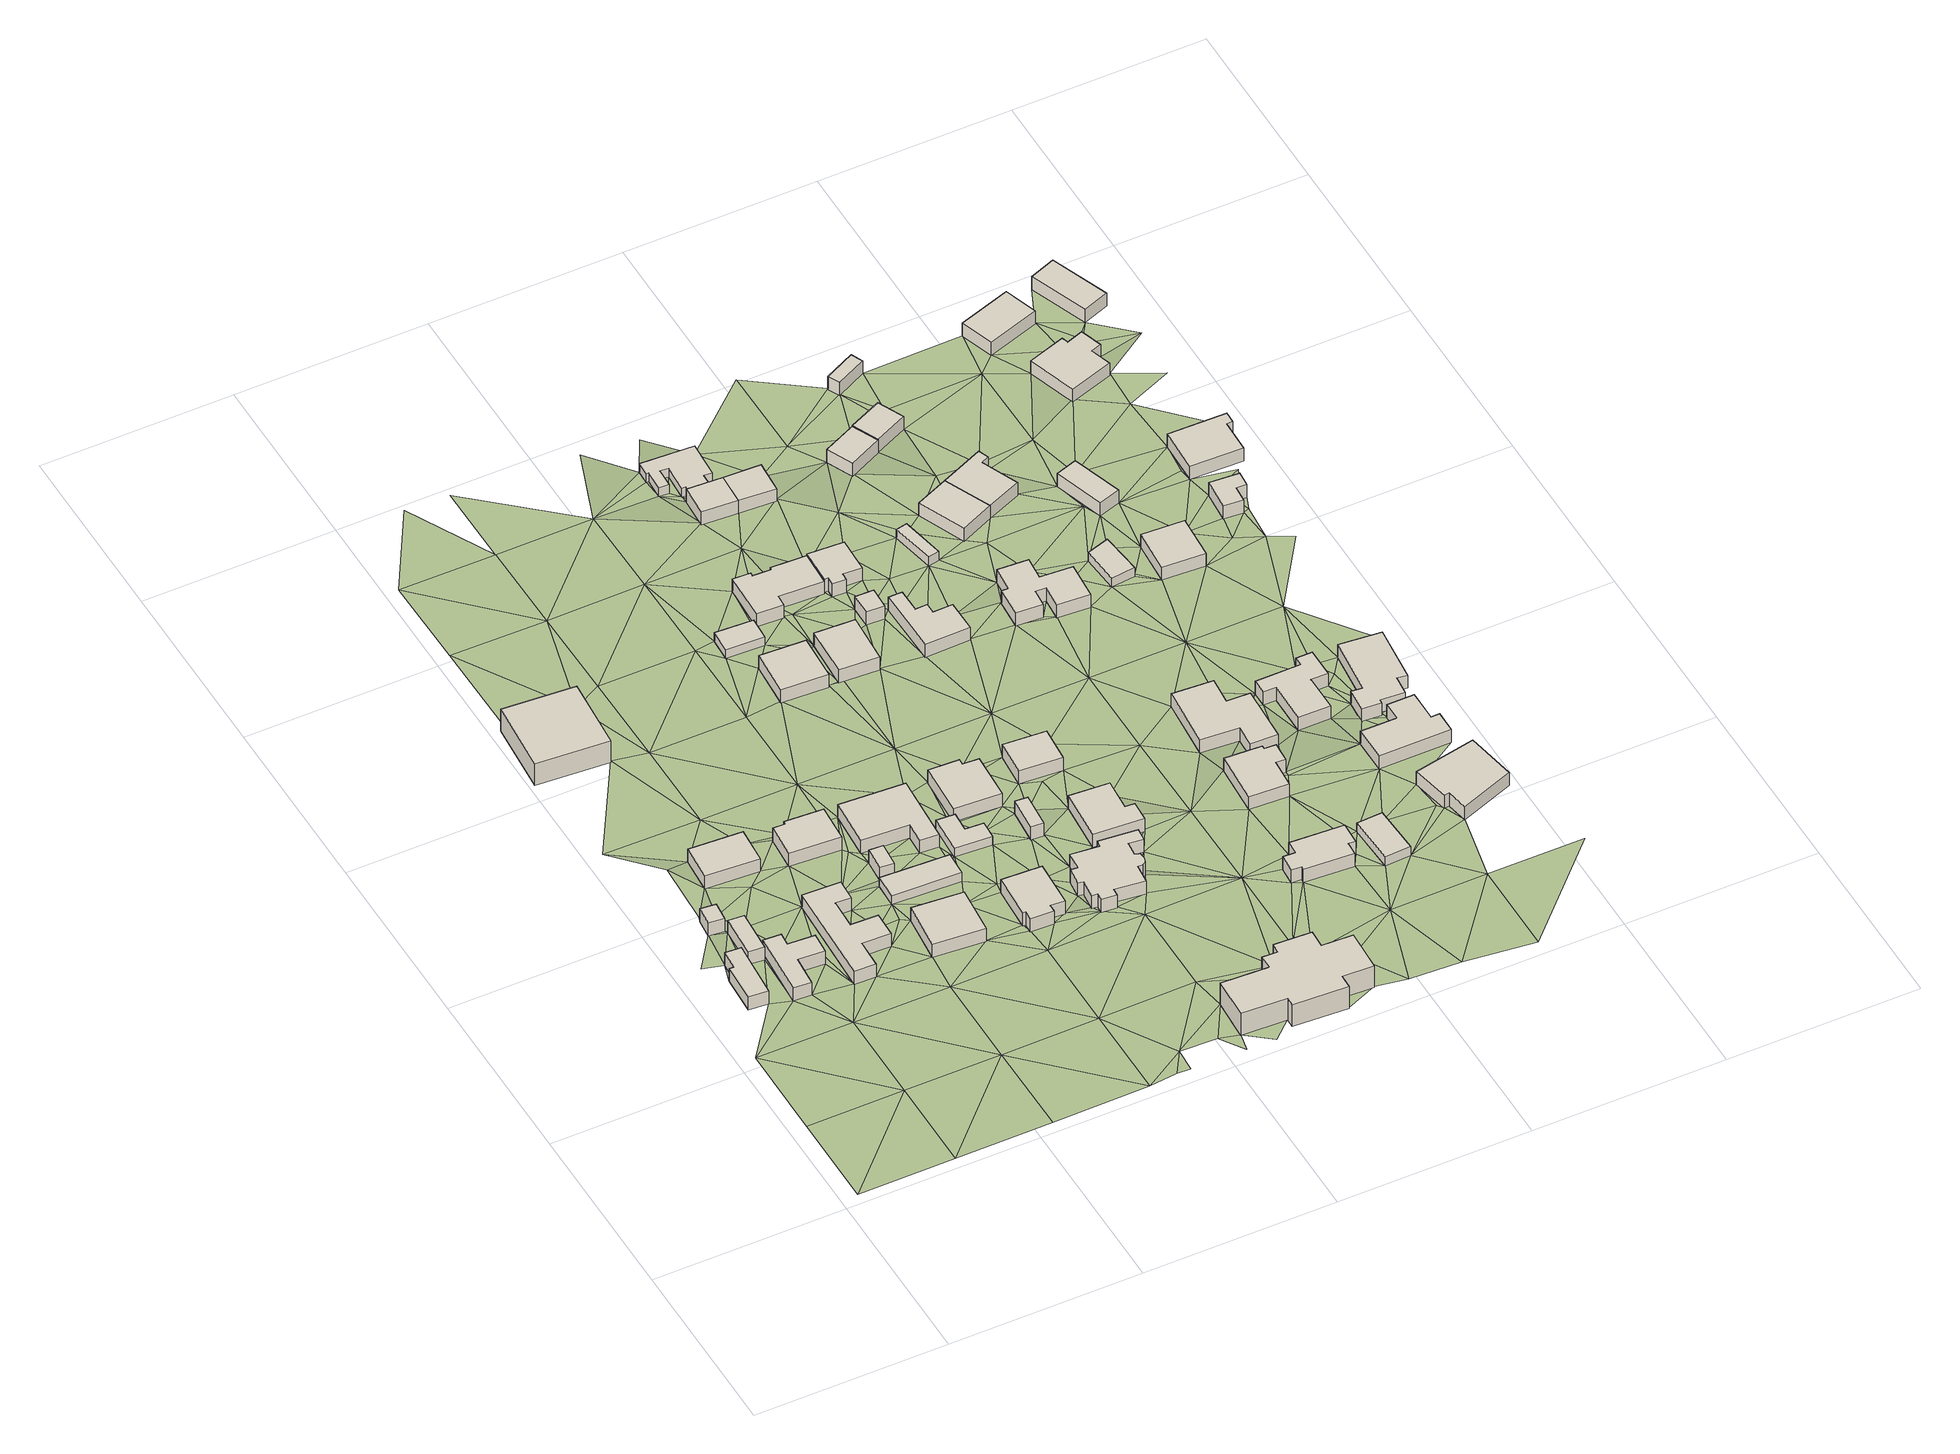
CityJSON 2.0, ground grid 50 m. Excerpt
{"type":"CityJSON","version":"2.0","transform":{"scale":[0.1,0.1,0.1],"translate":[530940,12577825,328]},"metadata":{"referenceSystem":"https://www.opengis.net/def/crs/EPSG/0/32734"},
"CityObjects":{
"building1":{"type":"Building","attributes":{"building":"garage","building:levels":"1","building_height":4.1,"plus_code":"4FRWFFPG+7WX","ground_height":193.03,"roof_height":197.13},"geometry":[{"type":"Solid","lod":"1","boundaries":[[[[0,1,2,3]],[[1,4,5,2]],[[4,6,7,5]],[[6,8,9,7]],[[8,10,11,9]],[[10,0,3,11]],[[3,2,5,7,9,11]],[[10,8,6,4,1,0]]]]}]},
"building2":{"type":"Building","attributes":{"address":"Main Road Mamre 7347 Cape Town","building":"yes","building:levels":"1","building_height":4.1,"plus_code":"4FRWFFPG+9XJ","ground_height":193.02,"roof_height":197.12},"geometry":[{"type":"Solid","lod":"1","boundaries":[[[[12,13,14,15]],[[13,16,17,14]],[[16,18,19,17]],[[18,12,15,19]],[[15,14,17,19]],[[18,16,13,12]]]]}]},
"building3":{"type":"Building","attributes":{"address":"Johannes Street Mamre 7347 Cape Town","building":"garage","building:levels":"1","building_height":4.1,"plus_code":"4FRWFFPG+8XV","ground_height":192.96,"roof_height":197.06},"geometry":[{"type":"Solid","lod":"1","boundaries":[[[[20,21,22,23]],[[21,24,25,22]],[[24,26,27,25]],[[26,20,23,27]],[[23,22,25,27]],[[26,24,21,20]]]]}]},
"building4":{"type":"Building","attributes":{"address":"12 Johannes Street Mamre 7347 Cape Town","building":"house","building:levels":"1","building_height":4.1,"plus_code":"4FRWFFPH+822","ground_height":192.96,"roof_height":197.06},"geometry":[{"type":"Solid","lod":"1","boundaries":[[[[28,29,30,31]],[[29,32,33,30]],[[32,34,35,33]],[[34,36,37,35]],[[36,38,39,37]],[[38,40,41,39]],[[40,42,43,41]],[[42,28,31,43]],[[31,30,33,35,37,39,41,43]],[[42,40,38,36,34,32,29,28]]]]}]},
"building5":{"type":"Building","attributes":{"address":"43 Main Road Mamre 7347 Cape Town","building":"house","building:levels":"1","building_height":4.1,"plus_code":"4FRWFFPH+C2J","ground_height":192.81,"roof_height":196.91},"geometry":[{"type":"Solid","lod":"1","boundaries":[[[[44,45,46,47]],[[45,48,49,46]],[[48,50,51,49]],[[50,44,47,51]],[[47,46,49,51]],[[50,48,45,44]]]]}]},
"building6":{"type":"Building","attributes":{"address":"Mamre Community Church 24 Main Road Mamre 7347 Cape Town","building":"church","building:levels":"2","amenity":"place_of_worship","building_height":6.9,"plus_code":"4FRWFFPG+JWQ","ground_height":191.99,"roof_height":198.89},"geometry":[{"type":"Solid","lod":"1","boundaries":[[[[52,53,54,55]],[[53,56,57,54]],[[56,58,59,57]],[[58,52,55,59]],[[55,54,57,59]],[[58,56,53,52]]]]}]},
"building7":{"type":"Building","attributes":{"address":"10 Johannes Street Mamre 7347 Cape Town","building":"house","building:levels":"1","building_height":4.1,"plus_code":"4FRWFFPH+837","ground_height":192.82,"roof_height":196.92},"geometry":[{"type":"Solid","lod":"1","boundaries":[[[[60,61,62,63]],[[61,64,65,62]],[[64,66,67,65]],[[66,68,69,67]],[[68,70,71,69]],[[70,72,73,71]],[[72,74,75,73]],[[74,76,77,75]],[[76,78,79,77]],[[78,60,63,79]],[[63,62,65,67,69,71,73,75,77,79]],[[78,76,74,72,70,68,66,64,61,60]]]]}]},
"building8":{"type":"Building","attributes":{"address":"41 Main Road Mamre 7347 Cape Town","building":"house","building:levels":"1","building_height":4.1,"plus_code":"4FRWFFPH+C3H","ground_height":192.82,"roof_height":196.92},"geometry":[{"type":"Solid","lod":"1","boundaries":[[[[80,81,82,83]],[[81,84,85,82]],[[84,86,87,85]],[[86,88,89,87]],[[88,90,91,89]],[[90,80,83,91]],[[83,82,85,87,89,91]],[[90,88,86,84,81,80]]]]}]},
"building9":{"type":"Building","attributes":{"address":"8 Johannes Street Mamre 7347 Cape Town","building":"house","building:levels":"1","building_height":4.1,"plus_code":"4FRWFFPH+75J","ground_height":192.91,"roof_height":197.01},"geometry":[{"type":"Solid","lod":"1","boundaries":[[[[92,93,94,95]],[[93,96,97,94]],[[96,98,99,97]],[[98,92,95,99]],[[95,94,97,99]],[[98,96,93,92]]]]}]},
"building10":{"type":"Building","attributes":{"address":"Main Road Mamre 7347 Cape Town","building":"yes","building:levels":"1","building_height":4.1,"plus_code":"4FRWFFPH+94H","ground_height":192.82,"roof_height":196.92},"geometry":[{"type":"Solid","lod":"1","boundaries":[[[[100,101,102,103]],[[101,104,105,102]],[[104,106,107,105]],[[106,100,103,107]],[[103,102,105,107]],[[106,104,101,100]]]]}]},
"building11":{"type":"Building","attributes":{"address":"Johannes Street Mamre 7347 Cape Town","building":"cabin","building:levels":"1","building_height":2.8,"plus_code":"4FRWFFPH+85V","ground_height":192.91,"roof_height":195.71},"geometry":[{"type":"Solid","lod":"1","boundaries":[[[[108,109,110,111]],[[109,112,113,110]],[[112,114,115,113]],[[114,108,111,115]],[[111,110,113,115]],[[114,112,109,108]]]]}]},
"building12":{"type":"Building","attributes":{"address":"39 Main Road Mamre 7347 Cape Town","building":"house","building:levels":"1","building_height":4.1,"plus_code":"4FRWFFPH+C58","ground_height":192.82,"roof_height":196.92},"geometry":[{"type":"Solid","lod":"1","boundaries":[[[[116,117,118,119]],[[117,120,121,118]],[[120,122,123,121]],[[122,124,125,123]],[[124,126,127,125]],[[126,116,119,127]],[[119,118,121,123,125,127]],[[126,124,122,120,117,116]]]]}]},
"building13":{"type":"Building","attributes":{"address":"6 Johannes Street Mamre 7347 Cape Town","building":"house","building:levels":"1","building_height":4.1,"plus_code":"4FRWFFPH+76H","ground_height":192.96,"roof_height":197.06},"geometry":[{"type":"Solid","lod":"1","boundaries":[[[[128,129,130,131]],[[129,132,133,130]],[[132,134,135,133]],[[134,136,137,135]],[[136,138,139,137]],[[138,140,141,139]],[[140,142,143,141]],[[142,128,131,143]],[[131,130,133,135,137,139,141,143]],[[142,140,138,136,134,132,129,128]]]]}]},
"building14":{"type":"Building","attributes":{"address":"Main Road Mamre 7347 Cape Town","building":"cabin","building:levels":"1","building_height":2.8,"plus_code":"4FRWFFPH+96P","ground_height":192.86,"roof_height":195.66},"geometry":[{"type":"Solid","lod":"1","boundaries":[[[[144,145,146,147]],[[145,148,149,146]],[[148,150,151,149]],[[150,152,153,151]],[[152,154,155,153]],[[154,144,147,155]],[[147,146,149,151,153,155]],[[154,152,150,148,145,144]]]]}]},
"building15":{"type":"Building","attributes":{"address":"Main Road Mamre 7347 Cape Town","building":"cabin","building:levels":"1","building_height":2.8,"plus_code":"4FRWFFPH+M58","ground_height":192.11,"roof_height":194.91},"geometry":[{"type":"Solid","lod":"1","boundaries":[[[[156,157,158,159]],[[157,160,161,158]],[[160,162,163,161]],[[162,156,159,163]],[[159,158,161,163]],[[162,160,157,156]]]]}]},
"building16":{"type":"Building","attributes":{"address":"22 Main Road Mamre 7347 Cape Town","building":"house","building:levels":"1","building_height":4.1,"plus_code":"4FRWFFPH+J62","ground_height":192.11,"roof_height":196.21},"geometry":[{"type":"Solid","lod":"1","boundaries":[[[[164,165,166,167]],[[165,168,169,166]],[[168,170,171,169]],[[170,164,167,171]],[[167,166,169,171]],[[170,168,165,164]]]]}]},
"building17":{"type":"Building","attributes":{"address":"37 Main Road Mamre 7347 Cape Town","building":"house","building:levels":"1","building_height":4.1,"plus_code":"4FRWFFPH+C77","ground_height":192.72,"roof_height":196.82},"geometry":[{"type":"Solid","lod":"1","boundaries":[[[[172,173,174,175]],[[173,176,177,174]],[[176,178,179,177]],[[178,180,181,179]],[[180,182,183,181]],[[182,172,175,183]],[[175,174,177,179,181,183]],[[182,180,178,176,173,172]]]]}]},
"building18":{"type":"Building","attributes":{"address":"Johannes Street Mamre 7347 Cape Town","building":"yes","building:levels":"1","building_height":4.1,"plus_code":"4FRWFFPH+982","ground_height":192.72,"roof_height":196.82},"geometry":[{"type":"Solid","lod":"1","boundaries":[[[[184,185,186,187]],[[185,188,189,186]],[[188,190,191,189]],[[190,184,187,191]],[[187,186,189,191]],[[190,188,185,184]]]]}]},
"building19":{"type":"Building","attributes":{"address":"4 Johannes Street Mamre 7347 Cape Town","building":"house","building:levels":"1","building_height":4.1,"plus_code":"4FRWFFPH+788","ground_height":193.1,"roof_height":197.2},"geometry":[{"type":"Solid","lod":"1","boundaries":[[[[192,193,194,195]],[[193,196,197,194]],[[196,198,199,197]],[[198,200,201,199]],[[200,202,203,201]],[[202,204,205,203]],[[204,206,207,205]],[[206,208,209,207]],[[208,210,211,209]],[[210,212,213,211]],[[212,214,215,213]],[[214,216,217,215]],[[216,218,219,217]],[[218,220,221,219]],[[220,222,223,221]],[[222,224,225,223]],[[224,226,227,225]],[[226,228,229,227]],[[228,230,231,229]],[[230,232,233,231]],[[232,234,235,233]],[[234,192,195,235]],[[195,194,197,199,201,203,205,207,209,211,213,215,217,219,221,223,225,227,229,231,233,235]],[[234,232,230,228,226,224,222,220,218,216,214,212,210,208,206,204,202,200,198,196,193,192]]]]}]},
"building20":{"type":"Building","attributes":{"address":"Johannes Street Mamre 7347 Cape Town","building":"school","building:levels":"2","building_height":6.9,"plus_code":"4FRWFFPH+3CC","ground_height":193.52,"roof_height":200.42},"geometry":[{"type":"Solid","lod":"1","boundaries":[[[[236,237,238,239]],[[237,240,241,238]],[[240,242,243,241]],[[242,244,245,243]],[[244,246,247,245]],[[246,248,249,247]],[[248,250,251,249]],[[250,252,253,251]],[[252,254,255,253]],[[254,256,257,255]],[[256,258,259,257]],[[258,260,261,259]],[[260,262,263,261]],[[262,236,239,263]],[[239,238,241,243,245,247,249,251,253,255,257,259,261,263]],[[262,260,258,256,254,252,250,248,246,244,242,240,237,236]]]]}]},
"building21":{"type":"Building","attributes":{"address":"20 Main Road Mamre 7347 Cape Town","building":"house","building:levels":"1","building_height":4.1,"plus_code":"4FRWFFPH+J72","ground_height":192.28,"roof_height":196.38},"geometry":[{"type":"Solid","lod":"1","boundaries":[[[[264,265,266,267]],[[265,268,269,266]],[[268,270,271,269]],[[270,264,267,271]],[[267,266,269,271]],[[270,268,265,264]]]]}]},
"building22":{"type":"Building","attributes":{"address":"3B Alpha Crescent Mamre 7347 Cape Town","building":"house","building:levels":"1","building_height":4.1,"plus_code":"4FRWFFPH+M6X","ground_height":191.86,"roof_height":195.96},"geometry":[{"type":"Solid","lod":"1","boundaries":[[[[272,273,274,275]],[[273,276,277,274]],[[276,278,279,277]],[[278,280,281,279]],[[280,282,283,281]],[[282,284,285,283]],[[284,286,287,285]],[[286,288,289,287]],[[288,290,291,289]],[[290,272,275,291]],[[275,274,277,279,281,283,285,287,289,291]],[[290,288,286,284,282,280,278,276,273,272]]]]}]},
"building23":{"type":"Building","attributes":{"address":"2 Johannes Street Mamre 7347 Cape Town","building":"house","building:levels":"1","building_height":4.1,"plus_code":"4FRWFFPH+89V","ground_height":192.72,"roof_height":196.82},"geometry":[{"type":"Solid","lod":"1","boundaries":[[[[292,293,294,295]],[[293,296,297,294]],[[296,298,299,297]],[[298,300,301,299]],[[300,302,303,301]],[[302,292,295,303]],[[295,294,297,299,301,303]],[[302,300,298,296,293,292]]]]}]},
"building24":{"type":"Building","attributes":{"address":"35 Main Road Mamre 7347 Cape Town","building":"house","building:levels":"1","building_height":4.1,"plus_code":"4FRWFFPH+C8H","ground_height":192.72,"roof_height":196.82},"geometry":[{"type":"Solid","lod":"1","boundaries":[[[[304,305,306,307]],[[305,308,309,306]],[[308,310,311,309]],[[310,304,307,311]],[[307,306,309,311]],[[310,308,305,304]]]]}]},
"building25":{"type":"Building","attributes":{"address":"4B Alpha Crescent Mamre 7347 Cape Town","building":"house","building:levels":"1","building_height":4.1,"plus_code":"4FRWFFPH+R69","ground_height":191.13,"roof_height":195.23},"geometry":[{"type":"Solid","lod":"1","boundaries":[[[[312,313,314,315]],[[313,316,317,314]],[[316,318,319,317]],[[318,312,315,319]],[[315,314,317,319]],[[318,316,313,312]]]]}]},
"building26":{"type":"Building","attributes":{"building":"garage","building:levels":"1","building_height":4.1,"plus_code":"4FRWFFPH+J8R","ground_height":192.4,"roof_height":196.5},"geometry":[{"type":"Solid","lod":"1","boundaries":[[[[320,321,322,323]],[[321,324,325,322]],[[324,326,327,325]],[[326,320,323,327]],[[323,322,325,327]],[[326,324,321,320]]]]}]},
"building27":{"type":"Building","attributes":{"address":"Alpha Crescent Mamre 7347 Cape Town","building":"cabin","building:levels":"1","building_height":2.8,"plus_code":"4FRWFFPH+V65","ground_height":191.13,"roof_height":193.93},"geometry":[{"type":"Solid","lod":"1","boundaries":[[[[328,329,330,331]],[[329,332,333,330]],[[332,334,335,333]],[[334,336,337,335]],[[336,338,339,337]],[[338,340,341,339]],[[340,342,343,341]],[[342,344,345,343]],[[344,346,347,345]],[[346,348,349,347]],[[348,350,351,349]],[[350,352,353,351]],[[352,354,355,353]],[[354,328,331,355]],[[331,330,333,335,337,339,341,343,345,347,349,351,353,355]],[[354,352,350,348,346,344,342,340,338,336,334,332,329,328]]]]}]},
"building28":{"type":"Building","attributes":{"address":"3A Alpha Crescent Mamre 7347 Cape Town","building":"house","building:levels":"1","building_height":4.1,"plus_code":"4FRWFFPH+M8R","ground_height":192.28,"roof_height":196.38},"geometry":[{"type":"Solid","lod":"1","boundaries":[[[[356,357,358,359]],[[357,360,361,358]],[[360,362,363,361]],[[362,364,365,363]],[[364,366,367,365]],[[366,368,369,367]],[[368,370,371,369]],[[370,356,359,371]],[[359,358,361,363,365,367,369,371]],[[370,368,366,364,362,360,357,356]]]]}]},
"building29":{"type":"Building","attributes":{"address":"18 Main Road Mamre 7347 Cape Town","building":"house","building:levels":"1","building_height":4.1,"plus_code":"4FRWFFPH+J89","ground_height":192.4,"roof_height":196.5},"geometry":[{"type":"Solid","lod":"1","boundaries":[[[[372,373,374,375]],[[373,376,377,374]],[[376,378,379,377]],[[378,380,381,379]],[[380,382,383,381]],[[382,384,385,383]],[[384,386,387,385]],[[386,372,375,387]],[[375,374,377,379,381,383,385,387]],[[386,384,382,380,378,376,373,372]]]]}]},
"building30":{"type":"Building","attributes":{"address":"4A Alpha Crescent Mamre 7347 Cape Town","building":"house","building:levels":"1","building_height":4.1,"plus_code":"4FRWFFPH+R79","ground_height":191.13,"roof_height":195.23},"geometry":[{"type":"Solid","lod":"1","boundaries":[[[[312,388,389,315]],[[388,390,391,389]],[[390,313,314,391]],[[313,312,315,314]],[[315,389,391,314]],[[313,390,388,312]]]]}]},
"building31":{"type":"Building","attributes":{"address":"3 Johannes Street Mamre 7347 Cape Town","building":"house","building:levels":"1","building_height":4.1,"plus_code":"4FRWFFPH+6G3","ground_height":193.81,"roof_height":197.91},"geometry":[{"type":"Solid","lod":"1","boundaries":[[[[392,393,394,395]],[[393,396,397,394]],[[396,398,399,397]],[[398,400,401,399]],[[400,402,403,401]],[[402,404,405,403]],[[404,406,407,405]],[[406,408,409,407]],[[408,410,411,409]],[[410,392,395,411]],[[395,394,397,399,401,403,405,407,409,411]],[[410,408,406,404,402,400,398,396,393,392]]]]}]},
"building32":{"type":"Building","attributes":{"address":"Mamre 7347 Cape Town","building":"cabin","building:levels":"1","building_height":2.8,"plus_code":"4FRWFFPH+M9Q","ground_height":192.4,"roof_height":195.2},"geometry":[{"type":"Solid","lod":"1","boundaries":[[[[412,413,414,415]],[[413,416,417,414]],[[416,418,419,417]],[[418,412,415,419]],[[415,414,417,419]],[[418,416,413,412]]]]}]},
"building33":{"type":"Building","attributes":{"address":"1 Johannes Street Mamre 7347 Cape Town","building":"house","building:levels":"1","building_height":4.1,"plus_code":"4FRWFFPH+7GV","ground_height":193.36,"roof_height":197.46},"geometry":[{"type":"Solid","lod":"1","boundaries":[[[[420,421,422,423]],[[421,424,425,422]],[[424,426,427,425]],[[426,428,429,427]],[[428,430,431,429]],[[430,432,433,431]],[[432,434,435,433]],[[434,420,423,435]],[[423,422,425,427,429,431,433,435]],[[434,432,430,428,426,424,421,420]]]]}]},
"building34":{"type":"Building","attributes":{"address":"Halbeck Street Mamre 7347 Cape Town","building":"cabin","building:levels":"1","building_height":2.8,"plus_code":"4FRWFFPH+5HX","ground_height":193.88,"roof_height":196.68},"geometry":[{"type":"Solid","lod":"1","boundaries":[[[[436,437,438,439]],[[437,440,441,438]],[[440,442,443,441]],[[442,436,439,443]],[[439,438,441,443]],[[442,440,437,436]]]]}]},
"building35":{"type":"Building","attributes":{"address":"33 Main Road Mamre 7347 Cape Town","building":"house","building:levels":"1","building_height":4.1,"plus_code":"4FRWFFPH+9GG","ground_height":192.81,"roof_height":196.91},"geometry":[{"type":"Solid","lod":"1","boundaries":[[[[444,445,446,447]],[[445,448,449,446]],[[448,450,451,449]],[[450,452,453,451]],[[452,454,455,453]],[[454,456,457,455]],[[456,458,459,457]],[[458,444,447,459]],[[447,446,449,451,453,455,457,459]],[[458,456,454,452,450,448,445,444]]]]}]},
"building36":{"type":"Building","attributes":{"address":"16 Main Road Mamre 7347 Cape Town","building":"house","building:levels":"1","building_height":4.1,"plus_code":"4FRWFFPH+HFV","ground_height":192.5,"roof_height":196.6},"geometry":[{"type":"Solid","lod":"1","boundaries":[[[[460,461,462,463]],[[461,464,465,462]],[[464,466,467,465]],[[466,468,469,467]],[[468,470,471,469]],[[470,472,473,471]],[[472,474,475,473]],[[474,476,477,475]],[[476,478,479,477]],[[478,480,481,479]],[[480,482,483,481]],[[482,460,463,483]],[[463,462,465,467,469,471,473,475,477,479,481,483]],[[482,480,478,476,474,472,470,468,466,464,461,460]]]]}]},
"building37":{"type":"Building","attributes":{"address":"2B Alpha Crescent Mamre 7347 Cape Town","building":"house","building:levels":"1","building_height":4.1,"plus_code":"4FRWFFPH+RC6","ground_height":191.33,"roof_height":195.43},"geometry":[{"type":"Solid","lod":"1","boundaries":[[[[484,485,486,487]],[[485,488,489,486]],[[488,490,491,489]],[[490,484,487,491]],[[487,486,489,491]],[[490,488,485,484]]]]}]},
"building38":{"type":"Building","attributes":{"address":"1B Alpha Crescent Mamre 7347 Cape Town","building":"house","building:levels":"1","building_height":4.1,"plus_code":"4FRWFFPH+PC5","ground_height":192.26,"roof_height":196.36},"geometry":[{"type":"Solid","lod":"1","boundaries":[[[[492,493,494,495]],[[493,496,497,494]],[[496,498,499,497]],[[498,492,495,499]],[[495,494,497,499]],[[498,496,493,492]]]]}]},
"building39":{"type":"Building","attributes":{"address":"2A Alpha Crescent Mamre 7347 Cape Town","building":"house","building:levels":"1","building_height":4.1,"plus_code":"4FRWFFPH+RCH","ground_height":191.55,"roof_height":195.65},"geometry":[{"type":"Solid","lod":"1","boundaries":[[[[500,501,502,503]],[[501,504,505,502]],[[504,506,507,505]],[[506,500,503,507]],[[503,502,505,507]],[[506,504,501,500]]]]}]},
"building40":{"type":"Building","attributes":{"address":"1A Alpha Crescent Mamre 7347 Cape Town","building":"house","building:levels":"1","building_height":4.1,"plus_code":"4FRWFFPH+PFG","ground_height":192.26,"roof_height":196.36},"geometry":[{"type":"Solid","lod":"1","boundaries":[[[[492,498,499,495]],[[498,508,509,499]],[[508,510,511,509]],[[510,512,513,511]],[[512,514,515,513]],[[514,492,495,515]],[[495,499,509,511,513,515]],[[514,512,510,508,498,492]]]]}]},
"building41":{"type":"Building","attributes":{"building":"cabin","building:levels":"1","building_height":2.8,"plus_code":"4FRWFFPH+HGQ","ground_height":192.9,"roof_height":195.7},"geometry":[{"type":"Solid","lod":"1","boundaries":[[[[516,517,518,519]],[[517,520,521,518]],[[520,522,523,521]],[[522,516,519,523]],[[519,518,521,523]],[[522,520,517,516]]]]}]},
"building42":{"type":"Building","attributes":{"address":"31 Main Road Mamre 7347 Cape Town","building":"house","building:levels":"1","building_height":4.1,"plus_code":"4FRWFFPH+9J7","ground_height":192.94,"roof_height":197.04},"geometry":[{"type":"Solid","lod":"1","boundaries":[[[[524,525,526,527]],[[525,528,529,526]],[[528,530,531,529]],[[530,532,533,531]],[[532,534,535,533]],[[534,536,537,535]],[[536,538,539,537]],[[538,540,541,539]],[[540,542,543,541]],[[542,524,527,543]],[[527,526,529,531,533,535,537,539,541,543]],[[542,540,538,536,534,532,530,528,525,524]]]]}]},
"building43":{"type":"Building","attributes":{"address":"Kaap Street Mamre 7347 Cape Town","building":"service","building:levels":"1","operator":"Telkom","building_height":4.1,"plus_code":"4FRWFFPH+VCX","ground_height":191.21,"roof_height":195.31},"geometry":[{"type":"Solid","lod":"1","boundaries":[[[[544,545,546,547]],[[545,548,549,546]],[[548,550,551,549]],[[550,544,547,551]],[[547,546,549,551]],[[550,548,545,544]]]]}]},
"building44":{"type":"Building","attributes":{"address":"4 Halbeck Street Mamre 7347 Cape Town","building":"house","building:levels":"1","building_height":4.1,"plus_code":"4FRWFFPH+6MH","ground_height":193.98,"roof_height":198.08},"geometry":[{"type":"Solid","lod":"1","boundaries":[[[[552,553,554,555]],[[553,556,557,554]],[[556,558,559,557]],[[558,560,561,559]],[[560,562,563,561]],[[562,552,555,563]],[[555,554,557,559,561,563]],[[562,560,558,556,553,552]]]]}]},
"building45":{"type":"Building","attributes":{"address":"2 Halbeck Street Mamre 7347 Cape Town","building":"house","building:levels":"1","building_height":4.1,"plus_code":"4FRWFFPH+8M3","ground_height":193.78,"roof_height":197.88},"geometry":[{"type":"Solid","lod":"1","boundaries":[[[[564,565,566,567]],[[565,568,569,566]],[[568,570,571,569]],[[570,572,573,571]],[[572,574,575,573]],[[574,576,577,575]],[[576,578,579,577]],[[578,564,567,579]],[[567,566,569,571,573,575,577,579]],[[578,576,574,572,570,568,565,564]]]]}]},
"building46":{"type":"Building","attributes":{"address":"14 Main Road Mamre 7347 Cape Town","building":"house","building:levels":"1","building_height":4.1,"plus_code":"4FRWFFPH+HJC","ground_height":192.9,"roof_height":197},"geometry":[{"type":"Solid","lod":"1","boundaries":[[[[580,581,582,583]],[[581,584,585,582]],[[584,586,587,585]],[[586,580,583,587]],[[583,582,585,587]],[[586,584,581,580]]]]}]},
"building47":{"type":"Building","attributes":{"address":"Mamre 7347 Cape Town","building":"house","building:levels":"1","building_height":4.1,"plus_code":"4FRWFFPH+MHG","ground_height":192.68,"roof_height":196.78},"geometry":[{"type":"Solid","lod":"1","boundaries":[[[[588,589,590,591]],[[589,592,593,590]],[[592,594,595,593]],[[594,588,591,595]],[[591,590,593,595]],[[594,592,589,588]]]]}]},
"building48":{"type":"Building","attributes":{"address":"29 Main Road Mamre 7347 Cape Town","building":"house","building:levels":"1","building_height":4.1,"plus_code":"4FRWFFPH+9MH","ground_height":192.96,"roof_height":197.06},"geometry":[{"type":"Solid","lod":"1","boundaries":[[[[596,597,598,599]],[[597,600,601,598]],[[600,602,603,601]],[[602,604,605,603]],[[604,606,607,605]],[[606,608,609,607]],[[608,610,611,609]],[[610,612,613,611]],[[612,614,615,613]],[[614,596,599,615]],[[599,598,601,603,605,607,609,611,613,615]],[[614,612,610,608,606,604,602,600,597,596]]]]}]},
"building49":{"type":"Building","attributes":{"address":"Main Road Mamre 7347 Cape Town","building":"garage","building:levels":"1","building_height":4.1,"plus_code":"4FRWFFPH+JM9","ground_height":192.79,"roof_height":196.89},"geometry":[{"type":"Solid","lod":"1","boundaries":[[[[616,617,618,619]],[[617,620,621,618]],[[620,622,623,621]],[[622,624,625,623]],[[624,626,627,625]],[[626,616,619,627]],[[619,618,621,623,625,627]],[[626,624,622,620,617,616]]]]}]},
"building50":{"type":"Building","attributes":{"address":"37 Kaap Street Mamre 7347 Cape Town","building":"house","building:levels":"1","building_height":4.1,"plus_code":"4FRWFFPH+VJM","ground_height":191.65,"roof_height":195.75},"geometry":[{"type":"Solid","lod":"1","boundaries":[[[[628,629,630,631]],[[629,632,633,630]],[[632,634,635,633]],[[634,628,631,635]],[[631,630,633,635]],[[634,632,629,628]]]]}]},
"building51":{"type":"Building","attributes":{"address":"16 Tol Street Mamre 7347 Cape Town","building":"house","building:levels":"1","building_height":4.1,"plus_code":"4FRWFFPH+RJ5","ground_height":191.76,"roof_height":195.86},"geometry":[{"type":"Solid","lod":"1","boundaries":[[[[636,637,638,639]],[[637,640,641,638]],[[640,642,643,641]],[[642,644,645,643]],[[644,646,647,645]],[[646,648,649,647]],[[648,650,651,649]],[[650,636,639,651]],[[639,638,641,643,645,647,649,651]],[[650,648,646,644,642,640,637,636]]]]}]},
"building52":{"type":"Building","attributes":{"address":"11 Tol Street Mamre 7347 Cape Town","building":"house","building:levels":"1","building_height":4.1,"plus_code":"4FRWFFPH+MP6","ground_height":192.79,"roof_height":196.89},"geometry":[{"type":"Solid","lod":"1","boundaries":[[[[652,653,654,655]],[[653,656,657,654]],[[656,658,659,657]],[[658,660,661,659]],[[660,662,663,661]],[[662,652,655,663]],[[655,654,657,659,661,663]],[[662,660,658,656,653,652]]]]}]},
"building53":{"type":"Building","attributes":{"address":"Kaap Street Mamre 7347 Cape Town","building":"garage","building:levels":"1","building_height":4.1,"plus_code":"4FRWFFPH+VMQ","ground_height":191.97,"roof_height":196.07},"geometry":[{"type":"Solid","lod":"1","boundaries":[[[[664,665,666,667]],[[665,668,669,666]],[[668,670,671,669]],[[670,664,667,671]],[[667,666,669,671]],[[670,668,665,664]]]]}]},
"terrain1":{"type":"TINRelief","geometry":[{"type":"CompositeSurface","lod":"1","boundaries":[[[672,673,674]],[[674,673,675]],[[673,672,676]],[[1,675,28]],[[675,673,677]],[[675,677,28]],[[6,10,8]],[[678,6,679]],[[4,1,20]],[[1,28,21]],[[21,20,1]],[[680,6,4]],[[6,680,679]],[[4,20,680]],[[29,28,677]],[[676,681,673]],[[680,13,679]],[[28,42,21]],[[682,683,16]],[[684,13,680]],[[684,21,42]],[[16,13,684]],[[685,682,16]],[[677,686,29]],[[681,677,673]],[[685,687,682]],[[40,684,42]],[[29,34,32]],[[681,676,688]],[[48,689,687]],[[34,29,686]],[[684,690,16]],[[36,40,38]],[[687,685,48]],[[16,690,685]],[[691,686,677]],[[40,692,684]],[[686,36,34]],[[693,689,48]],[[40,36,692]],[[690,684,692]],[[692,36,686]],[[677,694,691]],[[693,695,689]],[[685,690,696]],[[677,681,694]],[[693,48,45]],[[691,697,698]],[[692,699,690]],[[700,701,56]],[[699,696,690]],[[681,688,702]],[[697,691,703]],[[703,691,694]],[[704,705,706]],[[707,705,704]],[[699,692,72]],[[45,696,708]],[[709,695,693]],[[708,696,699]],[[81,693,45]],[[56,695,709]],[[707,697,710]],[[694,681,711]],[[708,81,45]],[[98,697,703]],[[707,109,705]],[[710,697,98]],[[108,72,705]],[[712,713,700]],[[700,56,712]],[[109,707,710]],[[72,90,699]],[[711,681,702]],[[81,708,84]],[[703,694,714]],[[715,56,709]],[[109,108,705]],[[709,693,716]],[[710,98,109]],[[81,716,693]],[[72,108,106]],[[106,104,72]],[[90,72,717]],[[72,104,717]],[[712,56,715]],[[109,98,96]],[[714,694,718]],[[711,718,694]],[[106,108,100]],[[717,104,117]],[[81,80,716]],[[712,719,713]],[[720,711,702]],[[717,116,90]],[[702,721,720]],[[104,101,117]],[[722,713,719]],[[717,117,116]],[[116,80,90]],[[709,723,715]],[[724,709,716]],[[108,114,100]],[[96,112,109]],[[720,721,725]],[[80,116,716]],[[101,100,122]],[[117,101,120]],[[714,726,96]],[[727,714,718]],[[714,727,726]],[[723,709,724]],[[122,100,114]],[[122,120,101]],[[728,712,715]],[[96,726,136]],[[726,727,729]],[[730,112,96]],[[716,116,126]],[[731,711,720]],[[718,732,727]],[[96,136,730]],[[124,122,114]],[[112,733,114]],[[112,730,733]],[[734,724,716]],[[735,718,711]],[[124,114,733]],[[728,715,723]],[[246,720,736]],[[124,733,152]],[[737,719,712]],[[718,738,732]],[[739,740,732]],[[136,134,730]],[[741,742,736]],[[126,124,152]],[[743,733,730]],[[731,720,246]],[[744,716,126]],[[724,162,723]],[[716,744,734]],[[711,731,735]],[[246,736,742]],[[739,732,738]],[[152,745,126]],[[724,734,170]],[[737,746,719]],[[170,162,724]],[[134,743,730]],[[747,745,152]],[[152,150,747]],[[712,728,737]],[[738,718,735]],[[148,145,150]],[[723,162,160]],[[739,228,134]],[[748,228,739]],[[738,748,739]],[[745,749,126]],[[747,749,745]],[[160,728,723]],[[750,742,751]],[[134,228,226]],[[748,738,752]],[[228,748,230]],[[744,126,749]],[[134,753,743]],[[747,150,172]],[[145,743,753]],[[145,172,150]],[[222,134,226]],[[162,170,754]],[[755,731,246]],[[734,744,756]],[[134,222,753]],[[757,738,735]],[[222,226,224]],[[145,753,190]],[[758,744,749]],[[728,160,282]],[[145,190,172]],[[759,755,246]],[[760,753,222]],[[761,757,762]],[[763,754,170]],[[731,764,735]],[[762,757,735]],[[282,160,765]],[[756,744,766]],[[755,764,731]],[[765,754,767]],[[222,768,760]],[[188,172,190]],[[769,756,766]],[[218,222,220]],[[763,756,769]],[[770,173,758]],[[222,218,771]],[[771,768,222]],[[282,765,767]],[[754,772,767]],[[754,763,270]],[[766,744,773]],[[774,737,728]],[[310,172,188]],[[763,769,270]],[[173,172,310]],[[772,754,270]],[[188,760,302]],[[762,775,776]],[[755,777,764]],[[302,760,768]],[[778,744,758]],[[766,773,769]],[[728,282,779]],[[758,173,308]],[[780,775,762]],[[762,735,781]],[[771,218,216]],[[173,310,308]],[[188,782,310]],[[216,768,771]],[[783,772,270]],[[210,208,212]],[[188,302,782]],[[744,778,773]],[[735,764,781]],[[728,779,774]],[[772,783,784]],[[208,206,214]],[[212,208,214]],[[758,308,778]],[[780,762,781]],[[785,737,336]],[[268,783,270]],[[342,737,774]],[[280,779,282]],[[342,338,737]],[[280,786,273]],[[737,338,336]],[[216,787,768]],[[780,781,206]],[[788,764,789]],[[310,782,304]],[[273,786,790]],[[791,792,793]],[[784,783,357]],[[302,304,782]],[[273,779,280]],[[214,206,781]],[[216,214,787]],[[781,764,788]],[[320,268,773]],[[783,268,326]],[[304,302,300]],[[357,783,362]],[[338,342,340]],[[783,326,362]],[[342,774,316]],[[778,308,305]],[[773,778,794]],[[795,796,789]],[[350,344,342]],[[273,356,779]],[[321,320,773]],[[350,342,316]],[[300,797,798]],[[268,320,326]],[[321,773,794]],[[779,799,774]],[[787,214,800]],[[350,316,354]],[[344,350,348]],[[350,354,352]],[[346,344,348]],[[789,392,788]],[[357,362,360]],[[800,214,781]],[[354,316,328]],[[781,788,408]],[[801,362,326]],[[787,800,798]],[[796,792,802]],[[300,798,800]],[[326,324,801]],[[794,384,321]],[[328,316,313]],[[778,803,794]],[[408,788,392]],[[804,304,300]],[[779,356,805]],[[304,804,305]],[[336,334,806]],[[324,321,384]],[[805,799,779]],[[789,796,807]],[[808,801,809]],[[801,324,809]],[[328,332,329]],[[408,406,781]],[[332,328,313]],[[324,384,382]],[[305,810,778]],[[300,800,804]],[[392,789,807]],[[802,807,796]],[[781,406,811]],[[809,324,812]],[[813,814,382]],[[324,382,812]],[[800,781,420]],[[408,392,410]],[[332,313,815]],[[816,809,812]],[[420,781,811]],[[817,803,778]],[[818,356,816]],[[332,815,334]],[[819,820,814]],[[811,406,821]],[[356,818,805]],[[804,810,305]],[[822,807,802]],[[814,412,382]],[[817,778,810]],[[382,412,812]],[[800,445,804]],[[412,814,820]],[[816,812,418]],[[420,823,800]],[[807,824,392]],[[825,820,803]],[[826,334,815]],[[800,823,445]],[[418,818,816]],[[418,812,412]],[[811,827,420]],[[488,815,805]],[[825,803,817]],[[805,818,488]],[[412,820,468]],[[436,824,807]],[[804,444,810]],[[804,445,444]],[[811,828,827]],[[825,468,820]],[[418,416,818]],[[829,824,830]],[[334,826,831]],[[815,488,826]],[[436,830,824]],[[832,817,810]],[[807,822,833]],[[468,834,412]],[[436,807,437]],[[445,823,835]],[[416,493,818]],[[836,488,818]],[[442,828,830]],[[442,830,436]],[[825,837,468]],[[832,838,817]],[[493,836,818]],[[442,827,828]],[[839,823,840]],[[841,416,834]],[[835,823,839]],[[842,827,843]],[[468,844,834]],[[841,493,416]],[[845,832,810]],[[807,833,437]],[[846,847,838]],[[833,822,848]],[[846,838,832]],[[843,849,842]],[[841,834,844]],[[488,500,826]],[[840,850,851]],[[810,444,852]],[[840,853,839]],[[844,468,854]],[[853,840,851]],[[849,853,851]],[[572,827,442]],[[836,493,855]],[[843,827,572]],[[810,852,845]],[[831,826,856]],[[857,841,844]],[[858,854,859]],[[849,536,853]],[[826,500,860]],[[444,861,852]],[[442,440,572]],[[862,863,861]],[[843,570,849]],[[501,836,855]],[[493,492,855]],[[862,864,863]],[[865,440,437]],[[860,856,826]],[[861,863,530]],[[864,853,532]],[[437,833,866]],[[532,853,536]],[[864,530,863]],[[536,849,570]],[[522,854,858]],[[516,858,845]],[[843,572,570]],[[861,530,852]],[[865,437,867]],[[516,845,852]],[[864,532,530]],[[866,867,437]],[[854,868,844]],[[504,501,855]],[[572,440,869]],[[865,869,440]],[[860,500,506]],[[532,536,534]],[[522,858,516]],[[855,492,514]],[[857,844,868]],[[833,848,870]],[[854,522,868]],[[536,570,538]],[[860,506,871]],[[504,855,514]],[[867,869,865]],[[852,530,525]],[[586,516,852]],[[871,506,504]],[[872,867,866]],[[871,550,860]],[[517,516,586]],[[868,873,857]],[[873,512,510]],[[874,538,570]],[[528,525,530]],[[875,520,517]],[[586,875,517]],[[574,572,869]],[[522,520,588]],[[600,540,538]],[[570,568,874]],[[512,873,594]],[[874,600,538]],[[875,584,520]],[[876,586,852]],[[584,875,586]],[[588,868,522]],[[542,540,600]],[[877,852,525]],[[873,868,594]],[[512,878,514]],[[879,871,504]],[[584,588,520]],[[568,565,874]],[[879,504,514]],[[880,874,565]],[[600,597,542]],[[871,879,550]],[[512,594,878]],[[588,594,868]],[[876,852,877]],[[542,881,524]],[[542,597,881]],[[589,588,584]],[[524,877,525]],[[565,882,880]],[[883,880,882]],[[596,524,881]],[[597,596,881]],[[878,594,592]],[[565,564,882]],[[514,878,879]],[[584,884,589]],[[524,596,877]],[[634,550,879]],[[884,876,885]],[[596,886,877]],[[878,592,887]],[[888,876,877]],[[589,662,592]],[[884,652,589]],[[650,879,878]],[[876,888,885]],[[884,885,889]],[[878,887,650]],[[626,884,889]],[[589,652,890]],[[891,634,879]],[[652,884,626]],[[879,650,891]],[[662,589,890]],[[877,892,888]],[[592,893,887]],[[885,894,889]],[[894,885,888]],[[592,662,893]],[[888,895,894]],[[652,662,890]],[[650,896,891]],[[897,894,895]],[[898,652,626]],[[897,895,899]],[[624,898,626]],[[900,891,896]],[[901,887,893]],[[893,662,660]],[[902,903,896]],[[896,904,900]],[[905,901,906]],[[896,903,904]],[[907,901,893]],[[904,664,900]],[[664,904,903]],[[670,900,664]],[[906,901,908]],[[903,906,908]],[[903,908,664]]]}]}
},
"vertices":[
[91,652,33],[141,648,33],[141,648,74],[91,652,74],[152,803,33],[152,803,74],[111,806,33],[111,806,74],[107,754,33],[107,754,74],[96,755,33],[96,755,74],
[122,908,33],[162,904,33],[162,904,74],[122,908,74],[167,955,33],[167,955,74],[127,959,33],[127,959,74],
[160,784,32],[200,781,32],[200,781,73],[160,784,73],[207,894,32],[207,894,73],[166,897,32],[166,897,73],
[195,632,32],[241,629,32],[241,629,73],[195,632,73],[247,709,32],[247,709,73],[316,705,32],[316,705,73],[320,761,32],[320,761,73],[250,766,32],[250,766,73],[253,800,32],[253,800,73],[207,803,32],[207,803,73],
[326,1041,31],[332,1138,31],[332,1138,72],[326,1041,72],[194,1146,31],[194,1146,72],[188,1050,31],[188,1050,72],
[6,1536,23],[194,1522,23],[194,1522,92],[6,1536,92],[208,1716,23],[208,1716,92],[20,1730,23],[20,1730,92],
[402,689,31],[476,686,31],[476,686,72],[402,689,72],[478,753,31],[478,753,72],[407,756,31],[407,756,72],[410,834,31],[410,834,72],[450,832,31],[450,832,72],[453,889,31],[453,889,72],[355,893,31],[355,893,72],[344,616,31],[344,616,72],[399,614,31],[399,614,72],
[529,1118,31],[429,1124,31],[429,1124,72],[529,1118,72],[429,1116,31],[429,1116,72],[397,1117,31],[397,1117,72],[391,1026,31],[391,1026,72],[523,1018,31],[523,1018,72],
[542,610,32],[675,599,32],[675,599,73],[542,610,73],[686,729,32],[686,729,73],[554,740,32],[554,740,73],
[589,886,31],[594,950,31],[594,950,72],[589,886,72],[557,952,31],[557,952,72],[553,889,31],[553,889,72],
[543,872,32],[540,806,32],[540,806,60],[543,872,60],[717,799,32],[717,799,60],[720,864,32],[720,864,60],
[564,1116,31],[556,988,31],[556,988,72],[564,1116,72],[678,980,31],[678,980,72],[675,926,31],[675,926,72],[723,923,31],[723,923,72],[734,1106,31],[734,1106,72],
[838,578,32],[839,598,32],[839,598,73],[838,578,73],[876,596,32],[876,596,73],[882,721,32],[882,721,73],[778,726,32],[778,726,73],[772,606,32],[772,606,73],[779,606,32],[779,606,73],[778,581,32],[778,581,73],
[834,872,31],[837,920,31],[837,920,59],[834,872,59],[789,923,31],[789,923,59],[792,976,31],[792,976,59],[744,979,31],[744,979,59],[738,878,31],[738,878,59],
[681,1696,24],[684,1757,24],[684,1757,52],[681,1696,52],[586,1762,24],[586,1762,52],[583,1700,24],[583,1700,52],
[627,1514,24],[747,1508,24],[747,1508,65],[627,1514,65],[753,1631,24],[753,1631,65],[634,1637,24],[634,1637,65],
[913,975,30],[919,1100,30],[919,1100,71],[913,975,71],[877,1103,30],[877,1103,71],[878,1118,30],[878,1118,71],[798,1122,30],[798,1122,71],[790,982,30],[790,982,71],
[920,848,30],[952,846,30],[952,846,71],[920,848,71],[959,937,30],[959,937,71],[927,940,30],[927,940,71],
[949,560,34],[988,556,34],[988,556,75],[949,560,75],[990,575,34],[990,575,75],[1068,566,34],[1068,566,75],[1073,617,34],[1073,617,75],[1085,616,34],[1085,616,75],[1094,620,34],[1094,620,75],[1100,635,34],[1100,635,75],[1098,652,34],[1098,652,75],[1085,657,34],[1085,657,75],[1089,693,34],[1089,693,75],[1127,689,34],[1127,689,75],[1130,723,34],[1130,723,75],[1030,733,34],[1030,733,75],[1028,716,34],[1028,716,75],[955,724,34],[955,724,75],[950,677,34],[950,677,75],[932,679,34],[932,679,75],[927,632,34],[927,632,75],[941,630,34],[941,630,75],[936,581,34],[936,581,75],[951,579,34],[951,579,75],
[1310,214,38],[1213,219,38],[1213,219,107],[1310,214,107],[1211,193,38],[1211,193,107],[1171,195,38],[1171,195,107],[1170,158,38],[1170,158,107],[1048,164,38],[1048,164,107],[1042,54,38],[1042,54,107],[1160,48,38],[1160,48,107],[1159,24,38],[1159,24,107],[1302,17,38],[1302,17,107],[1303,54,38],[1303,54,107],[1384,50,38],[1384,50,107],[1389,162,38],[1389,162,107],[1308,166,38],[1308,166,107],
[772,1508,26],[875,1503,26],[875,1503,67],[772,1508,67],[883,1637,26],[883,1637,67],[779,1642,26],[779,1642,67],
[884,1878,21],[792,1882,21],[792,1882,62],[884,1878,62],[792,1875,21],[792,1875,62],[744,1877,21],[744,1877,62],[745,1887,21],[745,1887,62],[699,1889,21],[699,1889,62],[693,1762,21],[693,1762,62],[763,1759,21],[763,1759,62],[765,1790,21],[765,1790,62],[880,1785,21],[880,1785,62],
[1033,760,30],[1162,752,30],[1162,752,71],[1033,760,71],[1165,806,30],[1165,806,71],[1140,808,30],[1140,808,71],[1146,892,30],[1146,892,71],[1043,899,30],[1043,899,71],
[1090,1014,30],[1097,1109,30],[1097,1109,71],[1090,1014,71],[987,1117,30],[987,1117,71],[980,1022,30],[980,1022,71],
[833,2116,14],[837,2199,14],[837,2199,55],[833,2116,55],[745,2204,14],[745,2204,55],[741,2121,14],[741,2121,55],
[915,1646,27],[962,1644,27],[962,1644,68],[915,1646,68],[964,1702,27],[964,1702,68],[916,1703,27],[916,1703,68],
[806,2207,14],[807,2236,14],[807,2236,42],[806,2207,42],[829,2235,14],[829,2235,42],[834,2332,14],[834,2332,42],[696,2339,14],[696,2339,42],[694,2302,14],[694,2302,42],[701,2302,14],[701,2302,42],[698,2248,14],[698,2248,42],[724,2247,14],[724,2247,42],[726,2296,14],[726,2296,42],[748,2294,14],[748,2294,42],[744,2222,14],[744,2222,42],[754,2222,14],[754,2222,42],[753,2209,14],[753,2209,42],
[884,1878,26],[880,1785,26],[880,1785,67],[884,1878,67],[891,1785,26],[891,1785,67],[890,1764,26],[890,1764,67],[925,1762,26],[925,1762,67],[926,1781,26],[926,1781,67],[975,1779,26],[975,1779,67],[978,1873,26],[978,1873,67],
[1102,1492,27],[1101,1577,27],[1101,1577,68],[1102,1492,68],[1050,1576,27],[1050,1576,68],[1050,1604,27],[1050,1604,68],[1019,1603,27],[1019,1603,68],[1018,1666,27],[1018,1666,68],[982,1666,27],[982,1666,68],[985,1490,27],[985,1490,68],
[928,2109,14],[928,2109,55],[933,2195,14],[933,2195,55],
[1399,427,41],[1527,419,41],[1527,419,82],[1399,427,82],[1529,454,41],[1529,454,82],[1547,453,41],[1547,453,82],[1550,512,41],[1550,512,82],[1410,520,41],[1410,520,82],[1408,484,41],[1408,484,82],[1377,486,41],[1377,486,82],[1374,438,41],[1374,438,82],[1400,436,41],[1400,436,82],
[1131,1750,27],[1160,1756,27],[1160,1756,55],[1131,1750,55],[1137,1871,27],[1137,1871,55],[1108,1865,27],[1108,1865,55],
[1402,699,36],[1503,694,36],[1503,694,77],[1402,699,77],[1508,769,36],[1508,769,77],[1533,767,36],[1533,767,77],[1536,821,36],[1536,821,77],[1506,823,36],[1506,823,77],[1506,832,36],[1506,832,77],[1410,837,36],[1410,837,77],
[1589,387,42],[1656,390,42],[1656,390,70],[1589,387,70],[1650,519,42],[1650,519,70],[1583,516,42],[1583,516,70],
[1404,1084,31],[1392,920,31],[1392,920,72],[1404,1084,72],[1490,912,31],[1490,912,72],[1488,855,31],[1488,855,72],[1558,852,31],[1558,852,72],[1565,1002,31],[1565,1002,72],[1504,1005,31],[1504,1005,72],[1510,1077,31],[1510,1077,72],
[1394,1458,28],[1401,1558,28],[1401,1558,69],[1394,1458,69],[1317,1564,28],[1317,1564,69],[1322,1625,28],[1322,1625,69],[1242,1630,28],[1242,1630,69],[1237,1563,28],[1237,1563,69],[1220,1564,28],[1220,1564,69],[1215,1484,28],[1215,1484,69],[1283,1479,28],[1283,1479,69],[1287,1526,28],[1287,1526,69],[1314,1524,28],[1314,1524,69],[1310,1464,28],[1310,1464,69],
[1206,2140,16],[1174,2208,16],[1174,2208,57],[1206,2140,57],[1088,2168,16],[1088,2168,57],[1119,2100,16],[1119,2100,57],
[1274,1945,25],[1188,1908,25],[1188,1908,66],[1274,1945,66],[1241,1786,25],[1241,1786,66],[1328,1824,25],[1328,1824,66],
[1174,2208,18],[1206,2140,18],[1206,2140,59],[1174,2208,59],[1292,2180,18],[1292,2180,59],[1261,2247,18],[1261,2247,59],
[1418,1862,25],[1418,1862,66],[1377,1958,25],[1377,1958,66],[1398,1967,25],[1398,1967,66],[1387,1994,25],[1387,1994,66],
[1465,1491,32],[1528,1498,32],[1528,1498,60],[1465,1491,60],[1516,1609,32],[1516,1609,60],[1457,1591,32],[1457,1591,60],
[1751,1054,32],[1709,1054,32],[1709,1054,73],[1751,1054,73],[1709,1031,32],[1709,1031,73],[1592,1030,32],[1592,1030,73],[1592,990,32],[1592,990,73],[1625,990,32],[1625,990,73],[1624,879,32],[1624,879,73],[1707,879,32],[1707,879,73],[1707,976,32],[1707,976,73],[1751,976,32],[1751,976,73],
[1281,2417,15],[1201,2378,15],[1201,2378,56],[1281,2417,56],[1216,2349,15],[1216,2349,56],[1295,2387,15],[1295,2387,56],
[1936,620,43],[1774,588,43],[1774,588,84],[1936,620,84],[1794,490,43],[1794,490,84],[1808,492,43],[1808,492,84],[1819,435,43],[1819,435,84],[1960,488,43],[1960,488,84],
[1888,815,41],[1817,815,41],[1817,815,82],[1888,815,82],[1817,766,41],[1817,766,82],[1724,766,41],[1724,766,82],[1724,674,41],[1724,674,82],[1910,675,41],[1910,675,82],[1910,733,41],[1910,733,82],[1888,733,41],[1888,733,82],
[1687,1452,32],[1694,1570,32],[1694,1570,73],[1687,1452,73],[1584,1576,32],[1584,1576,73],[1577,1458,32],[1577,1458,73],
[1551,1711,30],[1608,1729,30],[1608,1729,71],[1551,1711,71],[1565,1860,30],[1565,1860,71],[1509,1842,30],[1509,1842,71],
[1814,1049,32],[1799,897,32],[1799,897,73],[1814,1049,73],[1770,900,32],[1770,900,73],[1765,837,32],[1765,837,73],[1814,833,32],[1814,833,73],[1815,843,32],[1815,843,73],[1877,838,32],[1877,838,73],[1882,890,32],[1882,890,73],[1908,886,32],[1908,886,73],[1923,1038,32],[1923,1038,73],
[1794,1571,31],[1844,1567,31],[1844,1567,72],[1794,1571,72],[1847,1610,31],[1847,1610,72],[1874,1608,31],[1874,1608,72],[1877,1649,31],[1877,1649,72],[1800,1655,31],[1800,1655,72],
[1580,2300,19],[1717,2345,19],[1717,2345,60],[1580,2300,60],[1688,2432,19],[1688,2432,60],[1551,2387,19],[1551,2387,60],
[1673,2078,20],[1787,2115,20],[1787,2115,61],[1673,2078,61],[1770,2169,20],[1770,2169,61],[1797,2178,20],[1797,2178,61],[1778,2235,20],[1778,2235,61],[1735,2220,20],[1735,2220,61],[1729,2237,20],[1729,2237,61],[1631,2205,20],[1631,2205,61],
[1787,1721,31],[1923,1718,31],[1923,1718,72],[1787,1721,72],[1925,1805,31],[1925,1805,72],[1941,1805,31],[1941,1805,72],[1942,1836,31],[1942,1836,72],[1790,1839,31],[1790,1839,72],
[1818,2293,22],[1886,2318,22],[1886,2318,63],[1818,2293,63],[1828,2471,22],[1828,2471,63],[1760,2445,22],[1760,2445,63],
[33,5,31],[283,255,32],[33,255,31],[33,505,33],[283,5,32],[283,505,33],[58,821,33],[122,908,35],[166,897,33],[533,255,33],[131,970,35],[127,959,35],[207,894,33],[188,1050,33],[344,616,33],[139,1142,34],[533,5,34],[33,1255,34],[283,1005,33],[399,614,33],[355,893,33],[283,1255,31],[533,505,33],[194,1522,28],[326,1041,33],[476,686,32],[402,689,32],[391,1026,33],[33,2005,19],[33,1755,25],[783,5,36],[542,610,33],[407,756,32],[450,832,32],[410,834,32],[478,753,32],[397,1117,33],[283,1505,28],[533,755,32],[783,255,35],[283,2005,17],[33,2255,12],[675,599,35],[283,1755,23],[533,1255,30],[533,1005,31],[783,505,35],[283,2255,11],[895,73,36],[857,13,36],[169,2486,5],[533,1755,24],[533,1505,28],[891,11,36],[772,606,35],[778,581,35],[533,2005,19],[779,606,35],[783,755,32],[1032,255,38],[838,578,35],[738,878,32],[627,1514,28],[1032,505,37],[991,68,39],[533,2255,12],[949,560,37],[876,596,35],[839,598,35],[1032,5,39],[1042,54,39],[834,872,32],[783,1255,30],[783,1005,31],[284,2480,5],[790,982,31],[936,581,37],[798,1122,31],[1160,48,41],[1108,3,39],[951,579,37],[920,848,34],[681,1696,26],[1171,195,40],[747,1508,30],[988,556,37],[878,1118,31],[1170,158,40],[952,846,34],[990,575,37],[1068,566,37],[753,1631,26],[1213,219,40],[684,1757,26],[783,1505,30],[693,1762,26],[1033,760,34],[772,1508,30],[877,1103,31],[1032,755,34],[763,1759,26],[875,1503,30],[741,2121,21],[1085,616,37],[1073,617,37],[1211,193,40],[1032,1255,30],[783,2005,21],[1094,620,37],[1282,505,41],[1032,1005,30],[783,1755,26],[765,1790,26],[608,2460,5],[744,1877,26],[1162,752,36],[1282,255,40],[1310,214,40],[792,1875,26],[1302,17,41],[1384,50,41],[1303,54,41],[985,1490,30],[1308,166,40],[1389,162,40],[1140,808,34],[1165,806,36],[833,2116,21],[1282,755,36],[925,1762,27],[1465,35,42],[1102,1492,30],[1282,1005,31],[928,2109,23],[748,2437,8],[1532,255,41],[926,1781,27],[975,1779,27],[1282,1255,30],[1410,520,42],[1032,1755,27],[1019,1603,30],[1050,1604,30],[933,2195,16],[978,1873,27],[1215,1484,31],[1032,2005,23],[1050,1576,30],[1101,1577,30],[1408,484,42],[1597,28,42],[1410,837,38],[1527,419,42],[1220,1564,31],[1032,2255,16],[1503,694,38],[1550,512,42],[1529,454,42],[1547,453,42],[1032,2505,13],[1310,1464,31],[1782,255,42],[1160,1756,28],[1490,912,32],[1119,2100,23],[1237,1563,31],[1283,1479,31],[1488,855,38],[1506,832,38],[1241,1786,28],[1508,769,38],[1532,755,38],[1282,1755,28],[1394,1458,31],[1314,1524,31],[1287,1526,31],[1782,5,42],[1533,767,38],[1506,823,38],[1536,821,38],[1532,1255,30],[1558,852,38],[1322,1625,31],[1282,2005,25],[1201,2378,18],[1328,1824,28],[1401,1558,31],[1317,1564,31],[1216,2349,18],[1510,1077,32],[1504,1005,32],[1532,1005,32],[1565,1002,32],[1782,505,44],[1819,435,44],[1794,490,44],[1532,1755,30],[1774,588,44],[2032,255,43],[1282,2255,18],[1808,492,44],[1418,1862,30],[1765,837,41],[1532,1505,32],[1687,1452,33],[1782,1255,30],[1532,2005,26],[1532,2255,20],[1814,833,41],[1782,1005,32],[1877,838,41],[1815,843,41],[1694,1570,33],[1782,1505,33],[1928,1055,36],[1673,2078,28],[1852,1474,33],[1794,1571,33],[1782,1755,31],[1580,2300,20],[1912,1442,33],[1782,2005,28],[1844,1567,33],[1859,1571,33],[1729,2237,22],[1847,1610,33],[1899,1699,31],[1874,1608,33],[1717,2345,22],[1787,2115,28],[1735,2220,22],[1778,2235,22],[1782,2255,22],[1770,2169,22],[1797,2178,22],[1904,2055,28],[1915,2201,25]
]}
